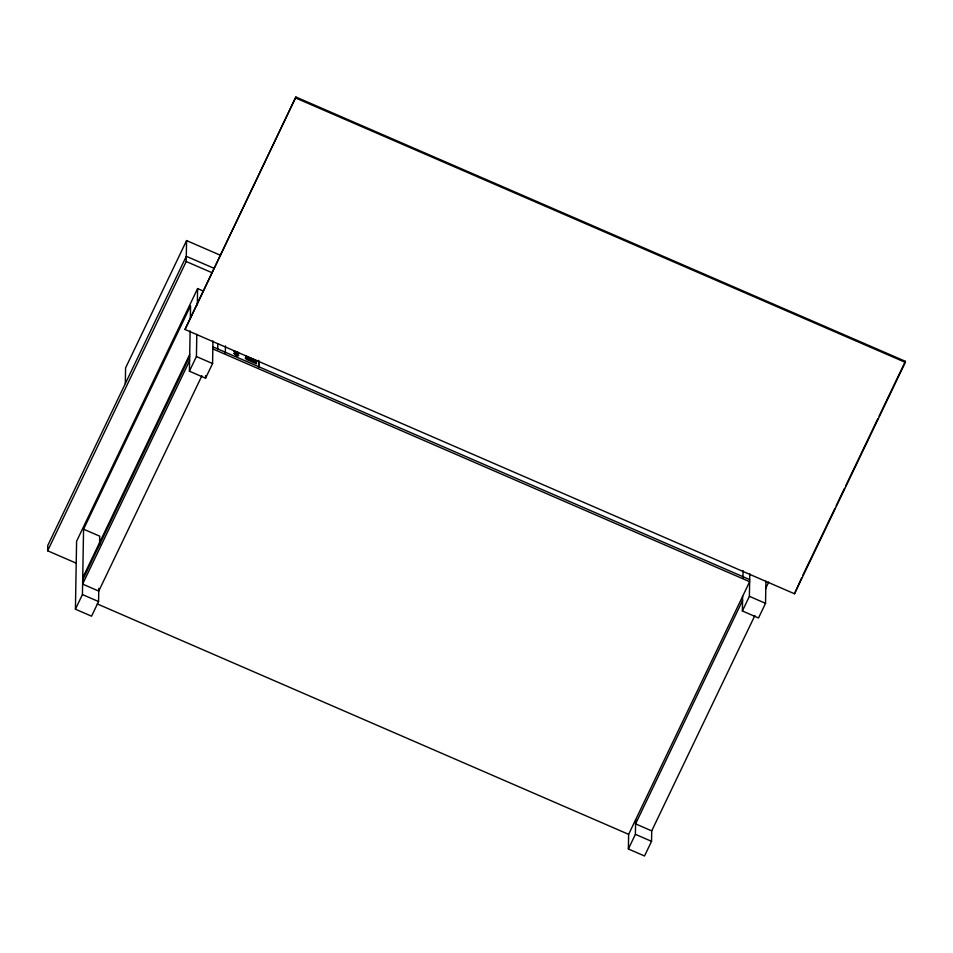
<?xml version="1.0" encoding="UTF-8"?>
<svg xmlns="http://www.w3.org/2000/svg" width="953" height="953" viewBox="0 0 953 953"><rect width="100%" height="100%" fill="white"/><g stroke="black" fill="none" stroke-linecap="round" stroke-linejoin="round"><path stroke-width="1.43" d="M76.288 563.199L47.65 550.786L47.745 545.557L186.3 256.297L213.567 268.115M98.802 588.311L98.576 601.546L91.559 616.198L75.418 609.193L76.597 541.233L197.616 288.58L203.072 290.951M75.418 609.193L82.434 594.553L83.566 529.189L190.552 305.842L190.35 317.623M99.565 545.033L99.72 536.194L83.566 529.189M125.319 383.582L125.593 367.882L186.574 240.585L220.512 255.309M185.013 329.476L295.883 97.015L905.35 361.306L905.326 362.354L794.492 593.767L185.013 329.476L295.883 97.015M47.65 550.786L186.204 261.515L186.574 240.585M212.972 340.924L212.579 363.546L205.562 378.198L189.409 371.194L190.123 330.894M189.409 371.194L196.425 356.553L196.818 334.384M197.331 304.829L197.616 288.58M205.562 378.198L205.61 375.577M217.713 349.477L217.808 343.604M225.337 353.325L225.468 345.915M246.255 356.208L246.231 357.304L256.512 361.759L256.536 360.663L246.255 356.208L245.231 358.34M258.644 367.763L258.775 360.353M258.847 367.31L258.954 361.437M754.859 615.555L651.721 830.885L651.542 841.332L644.526 855.985L628.372 848.98L628.635 834.34L749.654 581.699L212.829 348.905M628.372 848.98L635.389 834.34L635.651 819.699M765.926 581.175L765.533 603.332L758.517 617.985L742.375 610.98L742.637 596.34M742.947 578.042L743.078 570.68M742.375 610.98L749.392 596.34L749.785 573.706M794.492 593.767L801.556 578.006M82.72 577.816L189.707 354.468M82.685 579.912L189.671 356.553M189.599 360.734L82.613 584.094L98.755 591.098L201.893 375.768M742.554 600.521L635.58 823.88L651.721 830.885M765.521 588.751L768.737 582.057M802.831 575.326L834.876 508.449M836.15 505.769L844.477 488.377M845.764 485.708L877.796 418.82M879.083 416.151L905.35 361.306M295.859 98.064L905.326 362.354M186.204 261.515L212.114 272.749M212.864 346.821L749.689 579.603M196.425 356.553L212.579 363.546M749.392 596.34L765.533 603.332M82.434 594.553L98.576 601.546M635.389 834.34L651.542 841.332M97.277 603.928L628.635 834.34M246.219 358.173L246.196 359.329L256.476 363.784L256.5 362.64L246.219 358.173M234.069 351.335C238.619 356.779 241.705 351.883 234.069 351.335M234.045 353.325C238.536 358.769 241.705 353.908 234.045 353.325M234.664 351.562C237.773 355.588 240.418 352.05 234.664 351.562M234.629 353.587C237.75 357.613 240.382 354.075 234.629 353.587"/></g></svg>
